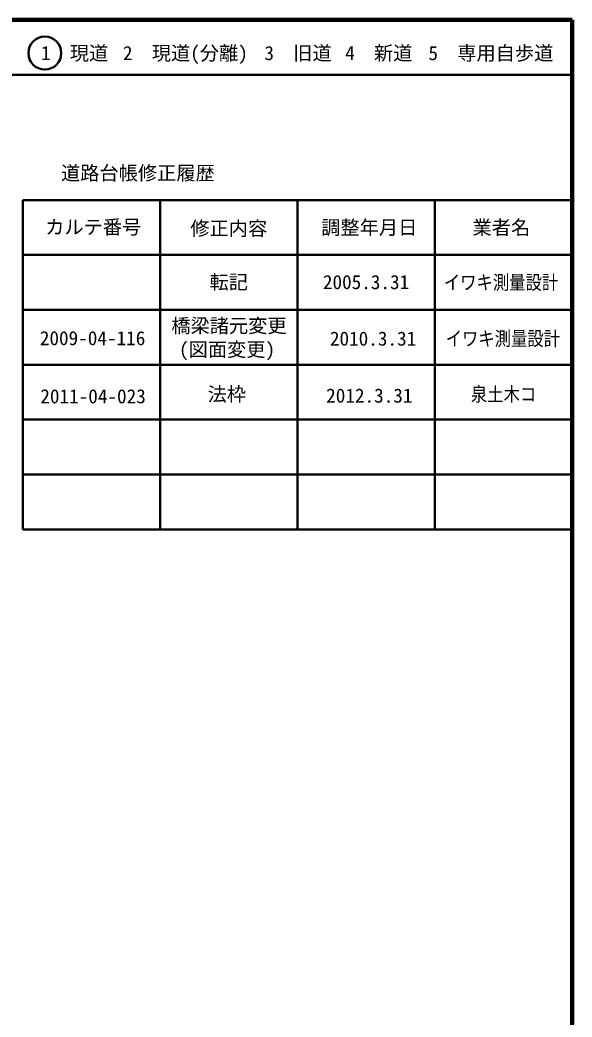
# Model space of a CAD drawing. Units: millimetres on the paper, enlarged 1000 times. Extents: x 40000 to 680000, y 20000 to 380000.
# Drawn here: x 579500 to 680000, y 198357 to 380000 of the extents above; entities that cross this region are included whole.
import ezdxf
from ezdxf.enums import TextEntityAlignment as Align

# ---------------------------------------------------------------- set-up
doc = ezdxf.new("R2010")
doc.units = ezdxf.units.MM
doc.header["$LTSCALE"] = 1000
for name, color, linetype, lineweight in [('M-TTL', 2, 'Continuous', 140), ('M-TTL-FRAM', 2, 'Continuous', 50), ('M-TTL-LINE', 7, 'Continuous', 50)]:
    doc.layers.add(name, color=color, linetype=linetype, lineweight=lineweight)
doc.layers.add('M-TTL-TXT', color=7, linetype='Continuous')
doc.styles.add('ＭＳ ゴシック', font='')
doc.styles.get('ＭＳ ゴシック').set_extended_font_data('MS Gothic')

msp = doc.modelspace()

# ---------------------------------------------------------------- linework, layer by layer
at = {"layer": 'M-TTL'}
for p, q in [((680000, 380000), (40000, 380000)), ((680000, 20000), (680000, 380000))]:
    msp.add_line(p, q, dxfattribs=at)
at = {"layer": 'M-TTL-FRAM'}
for p, q in [((580000, 347197), (580000, 287197)), ((580000, 347197), (680000, 347197)), ((580000, 287197), (680000, 287197))]:
    msp.add_line(p, q, dxfattribs=at)
at = {"layer": 'M-TTL-LINE'}
for p, q in [((40000, 370000), (680000, 370000)), ((605000, 347197), (605000, 287197)), ((630000, 347197), (630000, 287197)), ((655000, 347197), (655000, 287197)), ((580000, 337197), (680000, 337197)), ((580000, 327197), (680000, 327197)), ((580000, 317197), (680000, 317197)), ((580000, 307197), (680000, 307197)), ((580000, 297197), (680000, 297197))]:
    msp.add_line(p, q, dxfattribs=at)
msp.add_circle((584031, 373958), 3000, dxfattribs=at)

# ---------------------------------------------------------------- texts
at = {"layer": 'M-TTL-TXT', "style": 'ＭＳ ゴシック'}
for s, p in [('1\u3000現道', (589448, 373958)), ('2\u3000現道(分離)', (609619, 373958)), ('3\u3000旧道', (630121, 373958)), ('4\u3000新道', (644824, 373958)), ('5\u3000専用自歩道', (665228, 373958)), ('道路台帳修正履歴', (600968, 352113)), ('カルテ番号', (592839, 342277)), ('修正内容', (617509, 342023)), ('調整年月日', (643089, 342197)), ('業者名', (667134, 342197)), ('転記', (617500, 332245)), ('2005.3.31', (642500, 332245)), ('橋梁諸元変更', (617549, 324306)), ('2009-04-116', (592720, 322029)), ('(図面変更)', (617201, 319963)), ('2010.3.31', (643779, 321953)), ('2011-04-023', (592808, 311442)), ('法枠', (617155, 311817)), ('2012.3.31', (643096, 311568))]:
    msp.add_text(s, height=2566, dxfattribs=at).set_placement(p, align=Align.MIDDLE_CENTER)
at = {"layer": 'M-TTL-TXT', "style": 'ＭＳ ゴシック', "width": 0.85}
for s, p in [('イワキ測量設計', (667077, 332189)), ('イワキ測量設計', (667405, 321953)), ('泉土木コ', (667541, 311817))]:
    msp.add_text(s, height=2566, dxfattribs=at).set_placement(p, align=Align.MIDDLE_CENTER)

doc.saveas('drawing.dxf')
